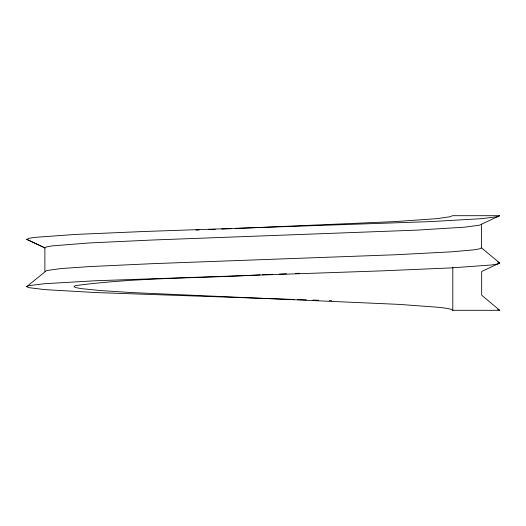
<?xml version="1.0" encoding="UTF-8"?>
<svg xmlns="http://www.w3.org/2000/svg" width="526" height="526" viewBox="0 0 526 526"><rect width="100%" height="100%" fill="white"/><g stroke="black" fill="none" stroke-linecap="round" stroke-linejoin="round"><path stroke-width="0.79" d="M294.067 299.458L95.969 292.561L44.697 289.609L28.72 287.637L26.695 286.65L46.59 270.542L61.042 268.569L89.269 266.603L153.007 263.644L395.157 254.775L451.67 251.822L473.768 249.85L479.495 248.864L481.514 247.877L481.514 224.227L499.7 215.699L452.399 215.699L450.374 216.686L436.817 218.658L394.796 221.61L235.438 228.508M499.7 215.699L497.675 216.686L481.698 218.658L430.432 221.61L144.946 231.466L75.566 234.425L34.755 237.377L28.72 238.363L26.695 239.35L44.881 247.877L46.59 246.891L52.008 245.905L89.269 242.953L153.007 239.994L416.73 230.138L464.445 227.186L479.495 225.213L481.514 224.227M26.695 286.65L28.72 285.664L44.697 283.692L95.969 280.739L381.449 270.883L450.828 267.925L491.639 264.972L497.675 263.986L499.7 263L481.514 247.877M195.974 230.138L199.183 230.007M208.829 229.599L215.272 229.329M221.722 229.066L231.401 228.672M260.107 274.822C198.526 278.418 136.392 277.458 75.211 285.664L73.995 286.65L76.02 287.637L81.241 288.623L100.893 290.589L131.599 292.561L399.168 304.39L439.184 307.342L446.752 308.328L451.183 309.314L452.807 310.301L499.7 310.301L481.671 295.178L481.671 271.528L499.7 263L497.675 262.014M262.494 274.73L272.863 274.316M279.247 274.059L286.453 273.776M295.382 273.415L299.439 273.25M297.348 299.57L306.369 299.859M312.931 300.076L318.671 300.261M329.289 300.609L331.735 300.694M44.723 247.838L26.695 239.35M497.675 309.314L499.7 310.301M452.807 267.077L452.807 310.301M44.881 247.877L44.881 271.528"/></g></svg>
